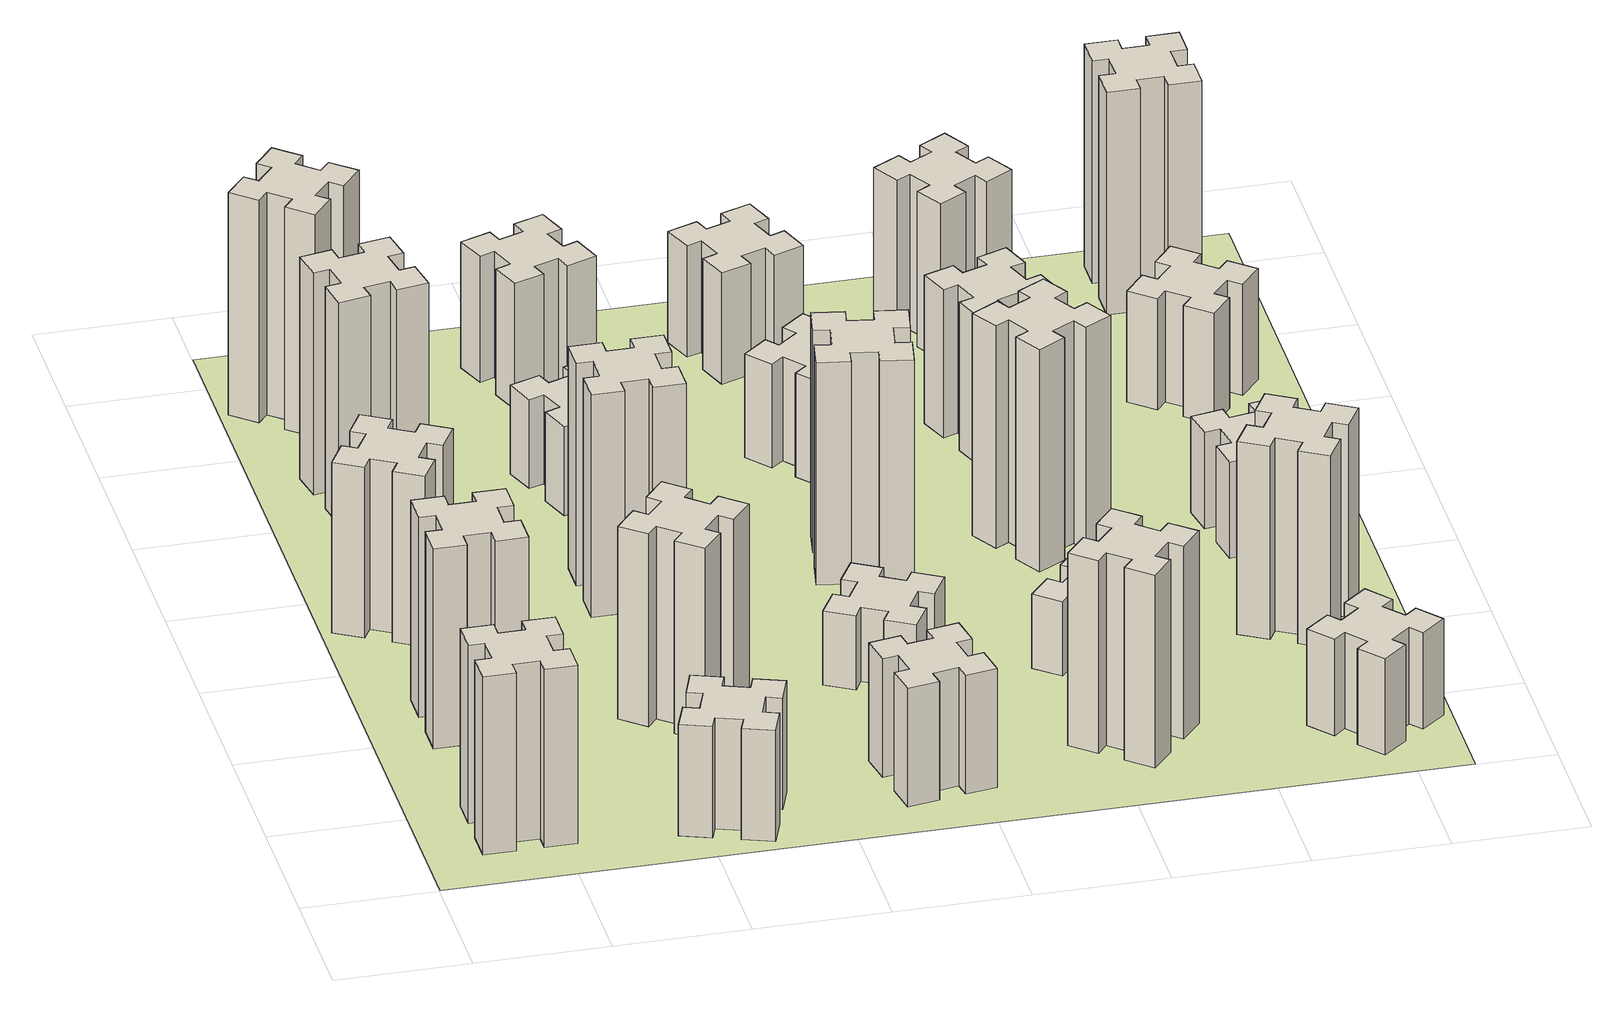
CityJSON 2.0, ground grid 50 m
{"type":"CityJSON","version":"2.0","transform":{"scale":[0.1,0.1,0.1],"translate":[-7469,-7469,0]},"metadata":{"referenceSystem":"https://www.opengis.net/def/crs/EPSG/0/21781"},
"CityObjects":{
"building1":{"type":"Building","attributes":{"class":"1000","function":"1000","usage":"1000","yearOfConstruction":2016,"roofType":"1000","measuredHeight":72,"storeysAboveGround":30,"storeysBelowGround":0},"geometry":[{"type":"Solid","lod":"1","boundaries":[[[[0,1,2,3,4,5,6,7,8,9,10,11,12,13,14,15,16,17,18,19]],[[17,16,20,21]],[[16,15,22,20]],[[15,14,23,22]],[[14,13,24,23]],[[13,12,25,24]],[[12,11,26,25]],[[11,10,27,26]],[[10,9,28,27]],[[9,8,29,28]],[[8,7,30,29]],[[7,6,31,30]],[[6,5,32,31]],[[5,4,33,32]],[[4,3,34,33]],[[3,2,35,34]],[[2,1,36,35]],[[1,0,37,36]],[[0,19,38,37]],[[19,18,39,38]],[[18,17,21,39]],[[24,25,26,27,28,29,30,31,32,33,34,35,36,37,38,39,21,20,22,23]]]]}]},
"building2":{"type":"Building","attributes":{"class":"1000","function":"1000","usage":"1000","yearOfConstruction":2016,"roofType":"1000","measuredHeight":81,"storeysAboveGround":30,"storeysBelowGround":0},"geometry":[{"type":"Solid","lod":"1","boundaries":[[[[40,41,42,43,44,45,46,47,48,49,50,51,52,53,54,55,56,57,58,59]],[[57,56,60,61]],[[56,55,62,60]],[[55,54,63,62]],[[54,53,64,63]],[[53,52,65,64]],[[52,51,66,65]],[[51,50,67,66]],[[50,49,68,67]],[[49,48,69,68]],[[48,47,70,69]],[[47,46,71,70]],[[46,45,72,71]],[[45,44,73,72]],[[44,43,74,73]],[[43,42,75,74]],[[42,41,76,75]],[[41,40,77,76]],[[40,59,78,77]],[[59,58,79,78]],[[58,57,61,79]],[[64,65,66,67,68,69,70,71,72,73,74,75,76,77,78,79,61,60,62,63]]]]}]},
"building3":{"type":"Building","attributes":{"class":"1000","function":"1000","usage":"1000","yearOfConstruction":2016,"roofType":"1000","measuredHeight":69,"storeysAboveGround":30,"storeysBelowGround":0},"geometry":[{"type":"Solid","lod":"1","boundaries":[[[[80,81,82,83,84,85,86,87,88,89,90,91,92,93,94,95,96,97,98,99]],[[97,96,100,101]],[[96,95,102,100]],[[95,94,103,102]],[[94,93,104,103]],[[93,92,105,104]],[[92,91,106,105]],[[91,90,107,106]],[[90,89,108,107]],[[89,88,109,108]],[[88,87,110,109]],[[87,86,111,110]],[[86,85,112,111]],[[85,84,113,112]],[[84,83,114,113]],[[83,82,115,114]],[[82,81,116,115]],[[81,80,117,116]],[[80,99,118,117]],[[99,98,119,118]],[[98,97,101,119]],[[104,105,106,107,108,109,110,111,112,113,114,115,116,117,118,119,101,100,102,103]]]]}]},
"building4":{"type":"Building","attributes":{"class":"1000","function":"1000","usage":"1000","yearOfConstruction":2016,"roofType":"1000","measuredHeight":90,"storeysAboveGround":30,"storeysBelowGround":0},"geometry":[{"type":"Solid","lod":"1","boundaries":[[[[120,121,122,123,124,125,126,127,128,129,130,131,132,133,134,135,136,137,138,139]],[[137,136,140,141]],[[136,135,142,140]],[[135,134,143,142]],[[134,133,144,143]],[[133,132,145,144]],[[132,131,146,145]],[[131,130,147,146]],[[130,129,148,147]],[[129,128,149,148]],[[128,127,150,149]],[[127,126,151,150]],[[126,125,152,151]],[[125,124,153,152]],[[124,123,154,153]],[[123,122,155,154]],[[122,121,156,155]],[[121,120,157,156]],[[120,139,158,157]],[[139,138,159,158]],[[138,137,141,159]],[[144,145,146,147,148,149,150,151,152,153,154,155,156,157,158,159,141,140,142,143]]]]}]},
"building5":{"type":"Building","attributes":{"class":"1000","function":"1000","usage":"1000","yearOfConstruction":2016,"roofType":"1000","measuredHeight":45,"storeysAboveGround":30,"storeysBelowGround":0},"geometry":[{"type":"Solid","lod":"1","boundaries":[[[[160,161,162,163,164,165,166,167,168,169,170,171,172,173,174,175,176,177,178,179]],[[177,176,180,181]],[[176,175,182,180]],[[175,174,183,182]],[[174,173,184,183]],[[173,172,185,184]],[[172,171,186,185]],[[171,170,187,186]],[[170,169,188,187]],[[169,168,189,188]],[[168,167,190,189]],[[167,166,191,190]],[[166,165,192,191]],[[165,164,193,192]],[[164,163,194,193]],[[163,162,195,194]],[[162,161,196,195]],[[161,160,197,196]],[[160,179,198,197]],[[179,178,199,198]],[[178,177,181,199]],[[184,185,186,187,188,189,190,191,192,193,194,195,196,197,198,199,181,180,182,183]]]]}]},
"building6":{"type":"Building","attributes":{"class":"1000","function":"1000","usage":"1000","yearOfConstruction":2016,"roofType":"1000","measuredHeight":90,"storeysAboveGround":30,"storeysBelowGround":0},"geometry":[{"type":"Solid","lod":"1","boundaries":[[[[200,201,202,203,204,205,206,207,208,209,210,211,212,213,214,215,216,217,218,219]],[[217,216,220,221]],[[216,215,222,220]],[[215,214,223,222]],[[214,213,224,223]],[[213,212,225,224]],[[212,211,226,225]],[[211,210,227,226]],[[210,209,228,227]],[[209,208,229,228]],[[208,207,230,229]],[[207,206,231,230]],[[206,205,232,231]],[[205,204,233,232]],[[204,203,234,233]],[[203,202,235,234]],[[202,201,236,235]],[[201,200,237,236]],[[200,219,238,237]],[[219,218,239,238]],[[218,217,221,239]],[[224,225,226,227,228,229,230,231,232,233,234,235,236,237,238,239,221,220,222,223]]]]}]},
"building7":{"type":"Building","attributes":{"class":"1000","function":"1000","usage":"1000","yearOfConstruction":2016,"roofType":"1000","measuredHeight":78,"storeysAboveGround":30,"storeysBelowGround":0},"geometry":[{"type":"Solid","lod":"1","boundaries":[[[[240,241,242,243,244,245,246,247,248,249,250,251,252,253,254,255,256,257,258,259]],[[257,256,260,261]],[[256,255,262,260]],[[255,254,263,262]],[[254,253,264,263]],[[253,252,265,264]],[[252,251,266,265]],[[251,250,267,266]],[[250,249,268,267]],[[249,248,269,268]],[[248,247,270,269]],[[247,246,271,270]],[[246,245,272,271]],[[245,244,273,272]],[[244,243,274,273]],[[243,242,275,274]],[[242,241,276,275]],[[241,240,277,276]],[[240,259,278,277]],[[259,258,279,278]],[[258,257,261,279]],[[264,265,266,267,268,269,270,271,272,273,274,275,276,277,278,279,261,260,262,263]]]]}]},
"building8":{"type":"Building","attributes":{"class":"1000","function":"1000","usage":"1000","yearOfConstruction":2016,"roofType":"1000","measuredHeight":90,"storeysAboveGround":30,"storeysBelowGround":0},"geometry":[{"type":"Solid","lod":"1","boundaries":[[[[280,281,282,283,284,285,286,287,288,289,290,291,292,293,294,295,296,297,298,299]],[[297,296,300,301]],[[296,295,302,300]],[[295,294,303,302]],[[294,293,304,303]],[[293,292,305,304]],[[292,291,306,305]],[[291,290,307,306]],[[290,289,308,307]],[[289,288,309,308]],[[288,287,310,309]],[[287,286,311,310]],[[286,285,312,311]],[[285,284,313,312]],[[284,283,314,313]],[[283,282,315,314]],[[282,281,316,315]],[[281,280,317,316]],[[280,299,318,317]],[[299,298,319,318]],[[298,297,301,319]],[[304,305,306,307,308,309,310,311,312,313,314,315,316,317,318,319,301,300,302,303]]]]}]},
"building9":{"type":"Building","attributes":{"class":"1000","function":"1000","usage":"1000","yearOfConstruction":2016,"roofType":"1000","measuredHeight":36,"storeysAboveGround":30,"storeysBelowGround":0},"geometry":[{"type":"Solid","lod":"1","boundaries":[[[[320,321,322,323,324,325,326,327,328,329,330,331,332,333,334,335,336,337,338,339]],[[337,336,340,341]],[[336,335,342,340]],[[335,334,343,342]],[[334,333,344,343]],[[333,332,345,344]],[[332,331,346,345]],[[331,330,347,346]],[[330,329,348,347]],[[329,328,349,348]],[[328,327,350,349]],[[327,326,351,350]],[[326,325,352,351]],[[325,324,353,352]],[[324,323,354,353]],[[323,322,355,354]],[[322,321,356,355]],[[321,320,357,356]],[[320,339,358,357]],[[339,338,359,358]],[[338,337,341,359]],[[344,345,346,347,348,349,350,351,352,353,354,355,356,357,358,359,341,340,342,343]]]]}]},
"building10":{"type":"Building","attributes":{"class":"1000","function":"1000","usage":"1000","yearOfConstruction":2016,"roofType":"1000","measuredHeight":48,"storeysAboveGround":30,"storeysBelowGround":0},"geometry":[{"type":"Solid","lod":"1","boundaries":[[[[360,361,362,363,364,365,366,367,368,369,370,371,372,373,374,375,376,377,378,379]],[[377,376,380,381]],[[376,375,382,380]],[[375,374,383,382]],[[374,373,384,383]],[[373,372,385,384]],[[372,371,386,385]],[[371,370,387,386]],[[370,369,388,387]],[[369,368,389,388]],[[368,367,390,389]],[[367,366,391,390]],[[366,365,392,391]],[[365,364,393,392]],[[364,363,394,393]],[[363,362,395,394]],[[362,361,396,395]],[[361,360,397,396]],[[360,379,398,397]],[[379,378,399,398]],[[378,377,381,399]],[[384,385,386,387,388,389,390,391,392,393,394,395,396,397,398,399,381,380,382,383]]]]}]},
"building11":{"type":"Building","attributes":{"class":"1000","function":"1000","usage":"1000","yearOfConstruction":2016,"roofType":"1000","measuredHeight":51,"storeysAboveGround":30,"storeysBelowGround":0},"geometry":[{"type":"Solid","lod":"1","boundaries":[[[[400,401,402,403,404,405,406,407,408,409,410,411,412,413,414,415,416,417,418,419]],[[417,416,420,421]],[[416,415,422,420]],[[415,414,423,422]],[[414,413,424,423]],[[413,412,425,424]],[[412,411,426,425]],[[411,410,427,426]],[[410,409,428,427]],[[409,408,429,428]],[[408,407,430,429]],[[407,406,431,430]],[[406,405,432,431]],[[405,404,433,432]],[[404,403,434,433]],[[403,402,435,434]],[[402,401,436,435]],[[401,400,437,436]],[[400,419,438,437]],[[419,418,439,438]],[[418,417,421,439]],[[424,425,426,427,428,429,430,431,432,433,434,435,436,437,438,439,421,420,422,423]]]]}]},
"building12":{"type":"Building","attributes":{"class":"1000","function":"1000","usage":"1000","yearOfConstruction":2016,"roofType":"1000","measuredHeight":30,"storeysAboveGround":30,"storeysBelowGround":0},"geometry":[{"type":"Solid","lod":"1","boundaries":[[[[440,441,442,443,444,445,446,447,448,449,450,451,452,453,454,455,456,457,458,459]],[[457,456,460,461]],[[456,455,462,460]],[[455,454,463,462]],[[454,453,464,463]],[[453,452,465,464]],[[452,451,466,465]],[[451,450,467,466]],[[450,449,468,467]],[[449,448,469,468]],[[448,447,470,469]],[[447,446,471,470]],[[446,445,472,471]],[[445,444,473,472]],[[444,443,474,473]],[[443,442,475,474]],[[442,441,476,475]],[[441,440,477,476]],[[440,459,478,477]],[[459,458,479,478]],[[458,457,461,479]],[[464,465,466,467,468,469,470,471,472,473,474,475,476,477,478,479,461,460,462,463]]]]}]},
"building13":{"type":"Building","attributes":{"class":"1000","function":"1000","usage":"1000","yearOfConstruction":2016,"roofType":"1000","measuredHeight":90,"storeysAboveGround":30,"storeysBelowGround":0},"geometry":[{"type":"Solid","lod":"1","boundaries":[[[[480,481,482,483,484,485,486,487,488,489,490,491,492,493,494,495,496,497,498,499]],[[497,496,500,501]],[[496,495,502,500]],[[495,494,503,502]],[[494,493,504,503]],[[493,492,505,504]],[[492,491,506,505]],[[491,490,507,506]],[[490,489,508,507]],[[489,488,509,508]],[[488,487,510,509]],[[487,486,511,510]],[[486,485,512,511]],[[485,484,513,512]],[[484,483,514,513]],[[483,482,515,514]],[[482,481,516,515]],[[481,480,517,516]],[[480,499,518,517]],[[499,498,519,518]],[[498,497,501,519]],[[504,505,506,507,508,509,510,511,512,513,514,515,516,517,518,519,501,500,502,503]]]]}]},
"building14":{"type":"Building","attributes":{"class":"1000","function":"1000","usage":"1000","yearOfConstruction":2016,"roofType":"1000","measuredHeight":42,"storeysAboveGround":30,"storeysBelowGround":0},"geometry":[{"type":"Solid","lod":"1","boundaries":[[[[520,521,522,523,524,525,526,527,528,529,530,531,532,533,534,535,536,537,538,539]],[[537,536,540,541]],[[536,535,542,540]],[[535,534,543,542]],[[534,533,544,543]],[[533,532,545,544]],[[532,531,546,545]],[[531,530,547,546]],[[530,529,548,547]],[[529,528,549,548]],[[528,527,550,549]],[[527,526,551,550]],[[526,525,552,551]],[[525,524,553,552]],[[524,523,554,553]],[[523,522,555,554]],[[522,521,556,555]],[[521,520,557,556]],[[520,539,558,557]],[[539,538,559,558]],[[538,537,541,559]],[[544,545,546,547,548,549,550,551,552,553,554,555,556,557,558,559,541,540,542,543]]]]}]},
"building15":{"type":"Building","attributes":{"class":"1000","function":"1000","usage":"1000","yearOfConstruction":2016,"roofType":"1000","measuredHeight":78,"storeysAboveGround":30,"storeysBelowGround":0},"geometry":[{"type":"Solid","lod":"1","boundaries":[[[[560,561,562,563,564,565,566,567,568,569,570,571,572,573,574,575,576,577,578,579]],[[577,576,580,581]],[[576,575,582,580]],[[575,574,583,582]],[[574,573,584,583]],[[573,572,585,584]],[[572,571,586,585]],[[571,570,587,586]],[[570,569,588,587]],[[569,568,589,588]],[[568,567,590,589]],[[567,566,591,590]],[[566,565,592,591]],[[565,564,593,592]],[[564,563,594,593]],[[563,562,595,594]],[[562,561,596,595]],[[561,560,597,596]],[[560,579,598,597]],[[579,578,599,598]],[[578,577,581,599]],[[584,585,586,587,588,589,590,591,592,593,594,595,596,597,598,599,581,580,582,583]]]]}]},
"building16":{"type":"Building","attributes":{"class":"1000","function":"1000","usage":"1000","yearOfConstruction":2016,"roofType":"1000","measuredHeight":45,"storeysAboveGround":30,"storeysBelowGround":0},"geometry":[{"type":"Solid","lod":"1","boundaries":[[[[600,601,602,603,604,605,606,607,608,609,610,611,612,613,614,615,616,617,618,619]],[[617,616,620,621]],[[616,615,622,620]],[[615,614,623,622]],[[614,613,624,623]],[[613,612,625,624]],[[612,611,626,625]],[[611,610,627,626]],[[610,609,628,627]],[[609,608,629,628]],[[608,607,630,629]],[[607,606,631,630]],[[606,605,632,631]],[[605,604,633,632]],[[604,603,634,633]],[[603,602,635,634]],[[602,601,636,635]],[[601,600,637,636]],[[600,619,638,637]],[[619,618,639,638]],[[618,617,621,639]],[[624,625,626,627,628,629,630,631,632,633,634,635,636,637,638,639,621,620,622,623]]]]}]},
"building17":{"type":"Building","attributes":{"class":"1000","function":"1000","usage":"1000","yearOfConstruction":2016,"roofType":"1000","measuredHeight":30,"storeysAboveGround":30,"storeysBelowGround":0},"geometry":[{"type":"Solid","lod":"1","boundaries":[[[[640,641,642,643,644,645,646,647,648,649,650,651,652,653,654,655,656,657,658,659]],[[657,656,660,661]],[[656,655,662,660]],[[655,654,663,662]],[[654,653,664,663]],[[653,652,665,664]],[[652,651,666,665]],[[651,650,667,666]],[[650,649,668,667]],[[649,648,669,668]],[[648,647,670,669]],[[647,646,671,670]],[[646,645,672,671]],[[645,644,673,672]],[[644,643,674,673]],[[643,642,675,674]],[[642,641,676,675]],[[641,640,677,676]],[[640,659,678,677]],[[659,658,679,678]],[[658,657,661,679]],[[664,665,666,667,668,669,670,671,672,673,674,675,676,677,678,679,661,660,662,663]]]]}]},
"building18":{"type":"Building","attributes":{"class":"1000","function":"1000","usage":"1000","yearOfConstruction":2016,"roofType":"1000","measuredHeight":90,"storeysAboveGround":30,"storeysBelowGround":0},"geometry":[{"type":"Solid","lod":"1","boundaries":[[[[680,681,682,683,684,685,686,687,688,689,690,691,692,693,694,695,696,697,698,699]],[[697,696,700,701]],[[696,695,702,700]],[[695,694,703,702]],[[694,693,704,703]],[[693,692,705,704]],[[692,691,706,705]],[[691,690,707,706]],[[690,689,708,707]],[[689,688,709,708]],[[688,687,710,709]],[[687,686,711,710]],[[686,685,712,711]],[[685,684,713,712]],[[684,683,714,713]],[[683,682,715,714]],[[682,681,716,715]],[[681,680,717,716]],[[680,699,718,717]],[[699,698,719,718]],[[698,697,701,719]],[[704,705,706,707,708,709,710,711,712,713,714,715,716,717,718,719,701,700,702,703]]]]}]},
"building19":{"type":"Building","attributes":{"class":"1000","function":"1000","usage":"1000","yearOfConstruction":2016,"roofType":"1000","measuredHeight":60,"storeysAboveGround":30,"storeysBelowGround":0},"geometry":[{"type":"Solid","lod":"1","boundaries":[[[[720,721,722,723,724,725,726,727,728,729,730,731,732,733,734,735,736,737,738,739]],[[737,736,740,741]],[[736,735,742,740]],[[735,734,743,742]],[[734,733,744,743]],[[733,732,745,744]],[[732,731,746,745]],[[731,730,747,746]],[[730,729,748,747]],[[729,728,749,748]],[[728,727,750,749]],[[727,726,751,750]],[[726,725,752,751]],[[725,724,753,752]],[[724,723,754,753]],[[723,722,755,754]],[[722,721,756,755]],[[721,720,757,756]],[[720,739,758,757]],[[739,738,759,758]],[[738,737,741,759]],[[744,745,746,747,748,749,750,751,752,753,754,755,756,757,758,759,741,740,742,743]]]]}]},
"building20":{"type":"Building","attributes":{"class":"1000","function":"1000","usage":"1000","yearOfConstruction":2016,"roofType":"1000","measuredHeight":39,"storeysAboveGround":30,"storeysBelowGround":0},"geometry":[{"type":"Solid","lod":"1","boundaries":[[[[760,761,762,763,764,765,766,767,768,769,770,771,772,773,774,775,776,777,778,779]],[[777,776,780,781]],[[776,775,782,780]],[[775,774,783,782]],[[774,773,784,783]],[[773,772,785,784]],[[772,771,786,785]],[[771,770,787,786]],[[770,769,788,787]],[[769,768,789,788]],[[768,767,790,789]],[[767,766,791,790]],[[766,765,792,791]],[[765,764,793,792]],[[764,763,794,793]],[[763,762,795,794]],[[762,761,796,795]],[[761,760,797,796]],[[760,779,798,797]],[[779,778,799,798]],[[778,777,781,799]],[[784,785,786,787,788,789,790,791,792,793,794,795,796,797,798,799,781,780,782,783]]]]}]},
"building21":{"type":"Building","attributes":{"class":"1000","function":"1000","usage":"1000","yearOfConstruction":2016,"roofType":"1000","measuredHeight":63,"storeysAboveGround":30,"storeysBelowGround":0},"geometry":[{"type":"Solid","lod":"1","boundaries":[[[[800,801,802,803,804,805,806,807,808,809,810,811,812,813,814,815,816,817,818,819]],[[817,816,820,821]],[[816,815,822,820]],[[815,814,823,822]],[[814,813,824,823]],[[813,812,825,824]],[[812,811,826,825]],[[811,810,827,826]],[[810,809,828,827]],[[809,808,829,828]],[[808,807,830,829]],[[807,806,831,830]],[[806,805,832,831]],[[805,804,833,832]],[[804,803,834,833]],[[803,802,835,834]],[[802,801,836,835]],[[801,800,837,836]],[[800,819,838,837]],[[819,818,839,838]],[[818,817,821,839]],[[824,825,826,827,828,829,830,831,832,833,834,835,836,837,838,839,821,820,822,823]]]]}]},
"building22":{"type":"Building","attributes":{"class":"1000","function":"1000","usage":"1000","yearOfConstruction":2016,"roofType":"1000","measuredHeight":78,"storeysAboveGround":30,"storeysBelowGround":0},"geometry":[{"type":"Solid","lod":"1","boundaries":[[[[840,841,842,843,844,845,846,847,848,849,850,851,852,853,854,855,856,857,858,859]],[[857,856,860,861]],[[856,855,862,860]],[[855,854,863,862]],[[854,853,864,863]],[[853,852,865,864]],[[852,851,866,865]],[[851,850,867,866]],[[850,849,868,867]],[[849,848,869,868]],[[848,847,870,869]],[[847,846,871,870]],[[846,845,872,871]],[[845,844,873,872]],[[844,843,874,873]],[[843,842,875,874]],[[842,841,876,875]],[[841,840,877,876]],[[840,859,878,877]],[[859,858,879,878]],[[858,857,861,879]],[[864,865,866,867,868,869,870,871,872,873,874,875,876,877,878,879,861,860,862,863]]]]}]},
"building23":{"type":"Building","attributes":{"class":"1000","function":"1000","usage":"1000","yearOfConstruction":2016,"roofType":"1000","measuredHeight":39,"storeysAboveGround":30,"storeysBelowGround":0},"geometry":[{"type":"Solid","lod":"1","boundaries":[[[[880,881,882,883,884,885,886,887,888,889,890,891,892,893,894,895,896,897,898,899]],[[897,896,900,901]],[[896,895,902,900]],[[895,894,903,902]],[[894,893,904,903]],[[893,892,905,904]],[[892,891,906,905]],[[891,890,907,906]],[[890,889,908,907]],[[889,888,909,908]],[[888,887,910,909]],[[887,886,911,910]],[[886,885,912,911]],[[885,884,913,912]],[[884,883,914,913]],[[883,882,915,914]],[[882,881,916,915]],[[881,880,917,916]],[[880,899,918,917]],[[899,898,919,918]],[[898,897,901,919]],[[904,905,906,907,908,909,910,911,912,913,914,915,916,917,918,919,901,900,902,903]]]]}]},
"building24":{"type":"Building","attributes":{"class":"1000","function":"1000","usage":"1000","yearOfConstruction":2016,"roofType":"1000","measuredHeight":45,"storeysAboveGround":30,"storeysBelowGround":0},"geometry":[{"type":"Solid","lod":"1","boundaries":[[[[920,921,922,923,924,925,926,927,928,929,930,931,932,933,934,935,936,937,938,939]],[[937,936,940,941]],[[936,935,942,940]],[[935,934,943,942]],[[934,933,944,943]],[[933,932,945,944]],[[932,931,946,945]],[[931,930,947,946]],[[930,929,948,947]],[[929,928,949,948]],[[928,927,950,949]],[[927,926,951,950]],[[926,925,952,951]],[[925,924,953,952]],[[924,923,954,953]],[[923,922,955,954]],[[922,921,956,955]],[[921,920,957,956]],[[920,939,958,957]],[[939,938,959,958]],[[938,937,941,959]],[[944,945,946,947,948,949,950,951,952,953,954,955,956,957,958,959,941,940,942,943]]]]}]},
"building25":{"type":"Building","attributes":{"class":"1000","function":"1000","usage":"1000","yearOfConstruction":2016,"roofType":"1000","measuredHeight":90,"storeysAboveGround":30,"storeysBelowGround":0},"geometry":[{"type":"Solid","lod":"1","boundaries":[[[[960,961,962,963,964,965,966,967,968,969,970,971,972,973,974,975,976,977,978,979]],[[977,976,980,981]],[[976,975,982,980]],[[975,974,983,982]],[[974,973,984,983]],[[973,972,985,984]],[[972,971,986,985]],[[971,970,987,986]],[[970,969,988,987]],[[969,968,989,988]],[[968,967,990,989]],[[967,966,991,990]],[[966,965,992,991]],[[965,964,993,992]],[[964,963,994,993]],[[963,962,995,994]],[[962,961,996,995]],[[961,960,997,996]],[[960,979,998,997]],[[979,978,999,998]],[[978,977,981,999]],[[984,985,986,987,988,989,990,991,992,993,994,995,996,997,998,999,981,980,982,983]]]]}]},
"landuse1":{"type":"LandUse","attributes":{"name":"plot1","function":"1010"},"geometry":[{"type":"MultiSurface","lod":"1","boundaries":[[[1000,1001,1002,1003]]]}]}
},
"vertices":[
[325,265,0],[425,265,0],[425,205,0],[545,205,0],[545,325,0],[485,325,0],[485,425,0],[545,425,0],[545,545,0],[425,545,0],[425,485,0],[325,485,0],[325,545,0],[205,545,0],[205,425,0],[265,425,0],[265,325,0],[205,325,0],[205,205,0],[325,205,0],[265,325,720],[205,325,720],[265,425,720],[205,425,720],[205,545,720],[325,545,720],[325,485,720],[425,485,720],[425,545,720],[545,545,720],[545,425,720],[485,425,720],[485,325,720],[545,325,720],[545,205,720],[425,205,720],[425,265,720],[325,265,720],[325,205,720],[205,205,720],
[325,1005,0],[425,1005,0],[425,945,0],[545,945,0],[545,1065,0],[485,1065,0],[485,1165,0],[545,1165,0],[545,1285,0],[425,1285,0],[425,1225,0],[325,1225,0],[325,1285,0],[205,1285,0],[205,1165,0],[265,1165,0],[265,1065,0],[205,1065,0],[205,945,0],[325,945,0],[265,1065,810],[205,1065,810],[265,1165,810],[205,1165,810],[205,1285,810],[325,1285,810],[325,1225,810],[425,1225,810],[425,1285,810],[545,1285,810],[545,1165,810],[485,1165,810],[485,1065,810],[545,1065,810],[545,945,810],[425,945,810],[425,1005,810],[325,1005,810],[325,945,810],[205,945,810],
[374,1926,0],[287,1976,0],[317,2028,0],[213,2088,0],[153,1984,0],[205,1954,0],[155,1867,0],[103,1897,0],[43,1793,0],[147,1733,0],[177,1785,0],[264,1735,0],[234,1683,0],[338,1623,0],[398,1727,0],[346,1757,0],[396,1844,0],[448,1814,0],[508,1918,0],[404,1978,0],[396,1844,690],[448,1814,690],[346,1757,690],[398,1727,690],[338,1623,690],[234,1683,690],[264,1735,690],[177,1785,690],[147,1733,690],[43,1793,690],[103,1897,690],[155,1867,690],[205,1954,690],[153,1984,690],[213,2088,690],[317,2028,690],[287,1976,690],[374,1926,690],[404,1978,690],[508,1918,690],
[405,2812,0],[307,2795,0],[297,2854,0],[178,2833,0],[199,2715,0],[258,2725,0],[276,2627,0],[217,2617,0],[237,2498,0],[356,2519,0],[345,2578,0],[444,2596,0],[454,2537,0],[572,2557,0],[551,2676,0],[492,2665,0],[475,2764,0],[534,2774,0],[513,2892,0],[395,2871,0],[475,2764,900],[534,2774,900],[492,2665,900],[551,2676,900],[572,2557,900],[454,2537,900],[444,2596,900],[345,2578,900],[356,2519,900],[237,2498,900],[217,2617,900],[276,2627,900],[258,2725,900],[199,2715,900],[178,2833,900],[297,2854,900],[307,2795,900],[405,2812,900],[395,2871,900],[513,2892,900],
[1200,362,0],[1106,396,0],[1127,452,0],[1014,493,0],[973,380,0],[1029,360,0],[995,266,0],[939,287,0],[897,174,0],[1010,133,0],[1031,189,0],[1125,155,0],[1104,99,0],[1217,57,0],[1258,170,0],[1202,191,0],[1236,285,0],[1292,264,0],[1333,377,0],[1220,418,0],[1236,285,450],[1292,264,450],[1202,191,450],[1258,170,450],[1217,57,450],[1104,99,450],[1125,155,450],[1031,189,450],[1010,133,450],[897,174,450],[939,287,450],[995,266,450],[1029,360,450],[973,380,450],[1014,493,450],[1127,452,450],[1106,396,450],[1200,362,450],[1220,418,450],[1333,377,450],
[384,3387,0],[308,3452,0],[346,3498,0],[254,3575,0],[177,3483,0],[223,3444,0],[159,3368,0],[113,3406,0],[36,3314,0],[128,3237,0],[166,3283,0],[243,3219,0],[204,3173,0],[296,3096,0],[373,3188,0],[327,3226,0],[392,3303,0],[438,3264,0],[515,3356,0],[423,3433,0],[392,3303,900],[438,3264,900],[327,3226,900],[373,3188,900],[296,3096,900],[204,3173,900],[243,3219,900],[166,3283,900],[128,3237,900],[36,3314,900],[113,3406,900],[159,3368,900],[223,3444,900],[177,3483,900],[254,3575,900],[346,3498,900],[308,3452,900],[384,3387,900],[423,3433,900],[515,3356,900],
[1224,1067,0],[1148,1132,0],[1186,1178,0],[1094,1255,0],[1017,1163,0],[1063,1124,0],[999,1048,0],[953,1086,0],[876,994,0],[968,917,0],[1006,963,0],[1083,899,0],[1044,853,0],[1136,776,0],[1213,868,0],[1167,906,0],[1232,983,0],[1278,944,0],[1355,1036,0],[1263,1113,0],[1232,983,780],[1278,944,780],[1167,906,780],[1213,868,780],[1136,776,780],[1044,853,780],[1083,899,780],[1006,963,780],[968,917,780],[876,994,780],[953,1086,780],[999,1048,780],[1063,1124,780],[1017,1163,780],[1094,1255,780],[1186,1178,780],[1148,1132,780],[1224,1067,780],[1263,1113,780],[1355,1036,780],
[1165,1965,0],[1065,1965,0],[1065,2025,0],[945,2025,0],[945,1905,0],[1005,1905,0],[1005,1805,0],[945,1805,0],[945,1685,0],[1065,1685,0],[1065,1745,0],[1165,1745,0],[1165,1685,0],[1285,1685,0],[1285,1805,0],[1225,1805,0],[1225,1905,0],[1285,1905,0],[1285,2025,0],[1165,2025,0],[1225,1905,900],[1285,1905,900],[1225,1805,900],[1285,1805,900],[1285,1685,900],[1165,1685,900],[1165,1745,900],[1065,1745,900],[1065,1685,900],[945,1685,900],[945,1805,900],[1005,1805,900],[1005,1905,900],[945,1905,900],[945,2025,900],[1065,2025,900],[1065,1965,900],[1165,1965,900],[1165,2025,900],[1285,2025,900],
[1125,2716,0],[1031,2682,0],[1010,2738,0],[897,2697,0],[939,2584,0],[995,2605,0],[1029,2511,0],[973,2490,0],[1014,2377,0],[1127,2419,0],[1106,2475,0],[1200,2509,0],[1220,2453,0],[1333,2494,0],[1292,2607,0],[1236,2586,0],[1202,2680,0],[1258,2700,0],[1217,2813,0],[1104,2772,0],[1202,2680,360],[1258,2700,360],[1236,2586,360],[1292,2607,360],[1333,2494,360],[1220,2453,360],[1200,2509,360],[1106,2475,360],[1127,2419,360],[1014,2377,360],[973,2490,360],[1029,2511,360],[995,2605,360],[939,2584,360],[897,2697,360],[1010,2738,360],[1031,2682,360],[1125,2716,360],[1104,2772,360],[1217,2813,360],
[1738,405,0],[1756,307,0],[1697,297,0],[1717,178,0],[1836,199,0],[1825,258,0],[1924,276,0],[1934,217,0],[2052,237,0],[2031,356,0],[1972,345,0],[1955,444,0],[2014,454,0],[1993,572,0],[1875,551,0],[1885,492,0],[1787,475,0],[1777,534,0],[1658,513,0],[1679,395,0],[1787,475,480],[1777,534,480],[1885,492,480],[1875,551,480],[1993,572,480],[2014,454,480],[1955,444,480],[1972,345,480],[2031,356,480],[2052,237,480],[1934,217,480],[1924,276,480],[1825,258,480],[1836,199,480],[1717,178,480],[1697,297,480],[1756,307,480],[1738,405,480],[1679,395,480],[1658,513,480],
[1125,3456,0],[1031,3422,0],[1010,3478,0],[897,3437,0],[939,3324,0],[995,3345,0],[1029,3251,0],[973,3230,0],[1014,3117,0],[1127,3159,0],[1106,3215,0],[1200,3249,0],[1220,3193,0],[1333,3234,0],[1292,3347,0],[1236,3326,0],[1202,3420,0],[1258,3440,0],[1217,3553,0],[1104,3512,0],[1202,3420,510],[1258,3440,510],[1236,3326,510],[1292,3347,510],[1333,3234,510],[1220,3193,510],[1200,3249,510],[1106,3215,510],[1127,3159,510],[1014,3117,510],[973,3230,510],[1029,3251,510],[995,3345,510],[939,3324,510],[897,3437,510],[1010,3478,510],[1031,3422,510],[1125,3456,510],[1104,3512,510],[1217,3553,510],
[1954,1186,0],[1867,1236,0],[1897,1288,0],[1793,1348,0],[1733,1244,0],[1785,1214,0],[1735,1127,0],[1683,1157,0],[1623,1053,0],[1727,993,0],[1757,1045,0],[1844,995,0],[1814,943,0],[1918,883,0],[1978,987,0],[1926,1017,0],[1976,1104,0],[2028,1074,0],[2088,1178,0],[1984,1238,0],[1976,1104,300],[2028,1074,300],[1926,1017,300],[1978,987,300],[1918,883,300],[1814,943,300],[1844,995,300],[1757,1045,300],[1727,993,300],[1623,1053,300],[1683,1157,300],[1735,1127,300],[1785,1214,300],[1733,1244,300],[1793,1348,300],[1897,1288,300],[1867,1236,300],[1954,1186,300],[1984,1238,300],[2088,1178,300],
[1856,1924,0],[1838,1825,0],[1779,1836,0],[1758,1717,0],[1877,1697,0],[1887,1756,0],[1985,1738,0],[1975,1679,0],[2093,1658,0],[2114,1777,0],[2055,1787,0],[2072,1885,0],[2131,1875,0],[2152,1993,0],[2034,2014,0],[2024,1955,0],[1925,1972,0],[1936,2031,0],[1817,2052,0],[1797,1934,0],[1925,1972,900],[1936,2031,900],[2024,1955,900],[2034,2014,900],[2152,1993,900],[2131,1875,900],[2072,1885,900],[2055,1787,900],[2114,1777,900],[2093,1658,900],[1975,1679,900],[1985,1738,900],[1887,1756,900],[1877,1697,900],[1758,1717,900],[1779,1836,900],[1838,1825,900],[1856,1924,900],[1797,1934,900],[1817,2052,900],
[1988,2479,0],[2064,2543,0],[2103,2497,0],[2195,2574,0],[2118,2666,0],[2072,2628,0],[2007,2704,0],[2053,2743,0],[1976,2835,0],[1884,2758,0],[1923,2712,0],[1846,2647,0],[1808,2693,0],[1716,2616,0],[1793,2524,0],[1839,2563,0],[1903,2486,0],[1857,2448,0],[1934,2356,0],[2026,2433,0],[1903,2486,420],[1857,2448,420],[1839,2563,420],[1793,2524,420],[1716,2616,420],[1808,2693,420],[1846,2647,420],[1923,2712,420],[1884,2758,420],[1976,2835,420],[2053,2743,420],[2007,2704,420],[2072,2628,420],[2118,2666,420],[2195,2574,420],[2103,2497,420],[2064,2543,420],[1988,2479,420],[2026,2433,420],[1934,2356,420],
[2704,527,0],[2628,592,0],[2666,638,0],[2574,715,0],[2497,623,0],[2543,584,0],[2479,508,0],[2433,546,0],[2356,454,0],[2448,377,0],[2486,423,0],[2563,359,0],[2524,313,0],[2616,236,0],[2693,328,0],[2647,366,0],[2712,443,0],[2758,404,0],[2835,496,0],[2743,573,0],[2712,443,780],[2758,404,780],[2647,366,780],[2693,328,780],[2616,236,780],[2524,313,780],[2563,359,780],[2486,423,780],[2448,377,780],[2356,454,780],[2433,546,780],[2479,508,780],[2543,584,780],[2497,623,780],[2574,715,780],[2666,638,780],[2628,592,780],[2704,527,780],[2743,573,780],[2835,496,780],
[1865,3456,0],[1771,3422,0],[1750,3478,0],[1637,3437,0],[1679,3324,0],[1735,3345,0],[1769,3251,0],[1713,3230,0],[1754,3117,0],[1867,3159,0],[1846,3215,0],[1940,3249,0],[1960,3193,0],[2073,3234,0],[2032,3347,0],[1976,3326,0],[1942,3420,0],[1998,3440,0],[1957,3553,0],[1844,3512,0],[1942,3420,450],[1998,3440,450],[1976,3326,450],[2032,3347,450],[2073,3234,450],[1960,3193,450],[1940,3249,450],[1846,3215,450],[1867,3159,450],[1754,3117,450],[1713,3230,450],[1769,3251,450],[1735,3345,450],[1679,3324,450],[1637,3437,450],[1750,3478,450],[1771,3422,450],[1865,3456,450],[1844,3512,450],[1957,3553,450],
[2647,906,0],[2712,983,0],[2758,944,0],[2835,1036,0],[2743,1113,0],[2704,1067,0],[2628,1132,0],[2666,1178,0],[2574,1255,0],[2497,1163,0],[2543,1124,0],[2479,1048,0],[2433,1086,0],[2356,994,0],[2448,917,0],[2486,963,0],[2563,899,0],[2524,853,0],[2616,776,0],[2693,868,0],[2563,899,300],[2524,853,300],[2486,963,300],[2448,917,300],[2356,994,300],[2433,1086,300],[2479,1048,300],[2543,1124,300],[2497,1163,300],[2574,1255,300],[2666,1178,300],[2628,1132,300],[2704,1067,300],[2743,1113,300],[2835,1036,300],[2758,944,300],[2712,983,300],[2647,906,300],[2693,868,300],[2616,776,300],
[2716,1867,0],[2666,1954,0],[2718,1984,0],[2658,2088,0],[2554,2028,0],[2584,1976,0],[2497,1926,0],[2467,1978,0],[2363,1918,0],[2423,1814,0],[2475,1844,0],[2525,1757,0],[2473,1727,0],[2533,1623,0],[2637,1683,0],[2607,1735,0],[2694,1785,0],[2724,1733,0],[2828,1793,0],[2768,1897,0],[2694,1785,900],[2724,1733,900],[2607,1735,900],[2637,1683,900],[2533,1623,900],[2473,1727,900],[2525,1757,900],[2475,1844,900],[2423,1814,900],[2363,1918,900],[2467,1978,900],[2497,1926,900],[2584,1976,900],[2554,2028,900],[2658,2088,900],[2718,1984,900],[2666,1954,900],[2716,1867,900],[2768,1897,900],[2828,1793,900],
[2586,2475,0],[2680,2509,0],[2700,2453,0],[2813,2494,0],[2772,2607,0],[2716,2586,0],[2682,2680,0],[2738,2700,0],[2697,2813,0],[2584,2772,0],[2605,2716,0],[2511,2682,0],[2490,2738,0],[2377,2697,0],[2419,2584,0],[2475,2605,0],[2509,2511,0],[2453,2490,0],[2494,2377,0],[2607,2419,0],[2509,2511,600],[2453,2490,600],[2475,2605,600],[2419,2584,600],[2377,2697,600],[2490,2738,600],[2511,2682,600],[2605,2716,600],[2584,2772,600],[2697,2813,600],[2738,2700,600],[2682,2680,600],[2716,2586,600],[2772,2607,600],[2813,2494,600],[2700,2453,600],[2680,2509,600],[2586,2475,600],[2607,2419,600],[2494,2377,600],
[3468,259,0],[3544,323,0],[3583,277,0],[3675,354,0],[3598,446,0],[3552,408,0],[3487,484,0],[3533,523,0],[3456,615,0],[3364,538,0],[3403,492,0],[3326,427,0],[3288,473,0],[3196,396,0],[3273,304,0],[3319,343,0],[3383,266,0],[3337,228,0],[3414,136,0],[3506,213,0],[3383,266,390],[3337,228,390],[3319,343,390],[3273,304,390],[3196,396,390],[3288,473,390],[3326,427,390],[3403,492,390],[3364,538,390],[3456,615,390],[3533,523,390],[3487,484,390],[3552,408,390],[3598,446,390],[3675,354,390],[3583,277,390],[3544,323,390],[3468,259,390],[3506,213,390],[3414,136,390],
[2716,3347,0],[2666,3434,0],[2718,3464,0],[2658,3568,0],[2554,3508,0],[2584,3456,0],[2497,3406,0],[2467,3458,0],[2363,3398,0],[2423,3294,0],[2475,3324,0],[2525,3237,0],[2473,3207,0],[2533,3103,0],[2637,3163,0],[2607,3215,0],[2694,3265,0],[2724,3213,0],[2828,3273,0],[2768,3377,0],[2694,3265,630],[2724,3213,630],[2607,3215,630],[2637,3163,630],[2533,3103,630],[2473,3207,630],[2525,3237,630],[2475,3324,630],[2423,3294,630],[2363,3398,630],[2467,3458,630],[2497,3406,630],[2584,3456,630],[2554,3508,630],[2658,3568,630],[2718,3464,630],[2666,3434,630],[2716,3347,630],[2768,3377,630],[2828,3273,630],
[3237,1045,0],[3324,995,0],[3294,943,0],[3398,883,0],[3458,987,0],[3406,1017,0],[3456,1104,0],[3508,1074,0],[3568,1178,0],[3464,1238,0],[3434,1186,0],[3347,1236,0],[3377,1288,0],[3273,1348,0],[3213,1244,0],[3265,1214,0],[3215,1127,0],[3163,1157,0],[3103,1053,0],[3207,993,0],[3215,1127,780],[3163,1157,780],[3265,1214,780],[3213,1244,780],[3273,1348,780],[3377,1288,780],[3347,1236,780],[3434,1186,780],[3464,1238,780],[3568,1178,780],[3508,1074,780],[3456,1104,780],[3406,1017,780],[3458,987,780],[3398,883,780],[3294,943,780],[3324,995,780],[3237,1045,780],[3207,993,780],[3103,1053,780],
[3365,1872,0],[3267,1855,0],[3257,1914,0],[3138,1893,0],[3159,1775,0],[3218,1785,0],[3236,1687,0],[3177,1677,0],[3197,1558,0],[3316,1579,0],[3305,1638,0],[3404,1656,0],[3414,1597,0],[3532,1617,0],[3511,1736,0],[3452,1725,0],[3435,1824,0],[3494,1834,0],[3473,1952,0],[3355,1931,0],[3435,1824,390],[3494,1834,390],[3452,1725,390],[3511,1736,390],[3532,1617,390],[3414,1597,390],[3404,1656,390],[3305,1638,390],[3316,1579,390],[3197,1558,390],[3177,1677,390],[3236,1687,390],[3218,1785,390],[3159,1775,390],[3138,1893,390],[3257,1914,390],[3267,1855,390],[3365,1872,390],[3355,1931,390],[3473,1952,390],
[3444,2747,0],[3368,2812,0],[3406,2858,0],[3314,2935,0],[3237,2843,0],[3283,2804,0],[3219,2728,0],[3173,2766,0],[3096,2674,0],[3188,2597,0],[3226,2643,0],[3303,2579,0],[3264,2533,0],[3356,2456,0],[3433,2548,0],[3387,2586,0],[3452,2663,0],[3498,2624,0],[3575,2716,0],[3483,2793,0],[3452,2663,450],[3498,2624,450],[3387,2586,450],[3433,2548,450],[3356,2456,450],[3264,2533,450],[3303,2579,450],[3226,2643,450],[3188,2597,450],[3096,2674,450],[3173,2766,450],[3219,2728,450],[3283,2804,450],[3237,2843,450],[3314,2935,450],[3406,2858,450],[3368,2812,450],[3444,2747,450],[3483,2793,450],[3575,2716,450],
[3285,3325,0],[3385,3325,0],[3385,3265,0],[3505,3265,0],[3505,3385,0],[3445,3385,0],[3445,3485,0],[3505,3485,0],[3505,3605,0],[3385,3605,0],[3385,3545,0],[3285,3545,0],[3285,3605,0],[3165,3605,0],[3165,3485,0],[3225,3485,0],[3225,3385,0],[3165,3385,0],[3165,3265,0],[3285,3265,0],[3225,3385,900],[3165,3385,900],[3225,3485,900],[3165,3485,900],[3165,3605,900],[3285,3605,900],[3285,3545,900],[3385,3545,900],[3385,3605,900],[3505,3605,900],[3505,3485,900],[3445,3485,900],[3445,3385,900],[3505,3385,900],[3505,3265,900],[3385,3265,900],[3385,3325,900],[3285,3325,900],[3285,3265,900],[3165,3265,900],
[5,3705,0],[3705,3705,0],[3705,5,0],[5,5,0]
]}
